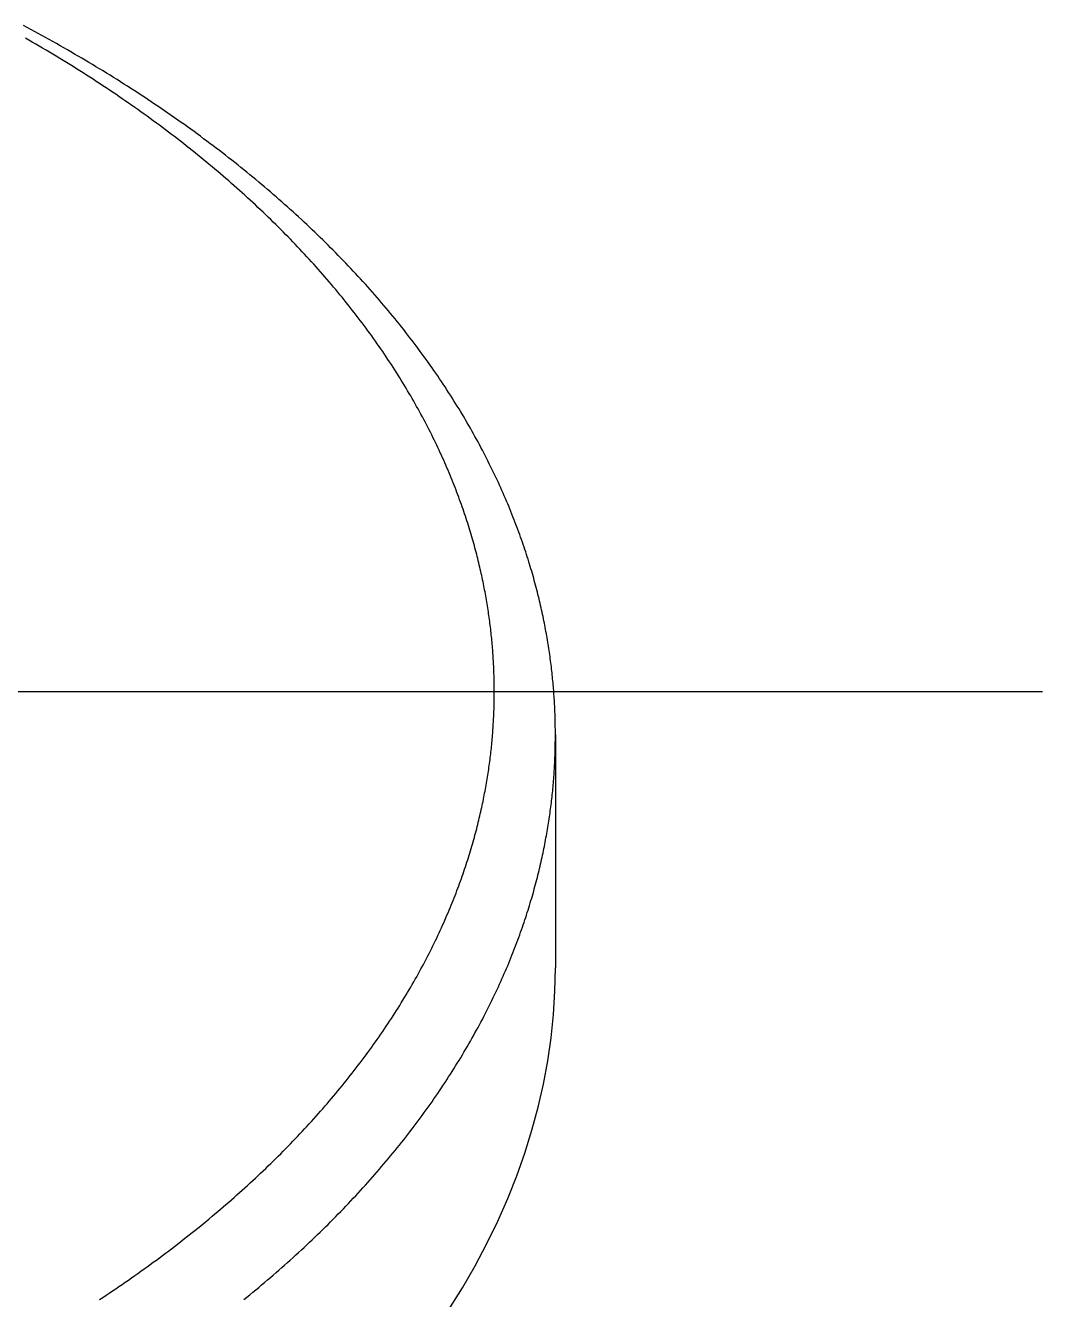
# Model space of a CAD drawing. Extents: x -6.6 to 49.4, y -19.1 to 32.1.
# Drawn here: x 45.26 to 49.42, y 23.9 to 29.12 of the extents above; entities that cross this region are included whole.
import ezdxf

# ---------------------------------------------------------------- set-up
doc = ezdxf.new("R2010")
doc.units = 0
doc.linetypes.add('CENTER', pattern=[50.8, 31.75, -6.35, 6.35, -6.35])
doc.layers.get('0').update_dxf_attribs({"linetype": 'CONTINUOUS'})
doc.layers.add('CENTER', color=1, linetype='CENTER')

msp = doc.modelspace()

# ---------------------------------------------------------------- linework, layer by layer
at = {"color": 7, "linetype": 'CONTINUOUS'}
msp.add_line((47.426522, 26.21579), (47.426522, 25.261196), dxfattribs=at)
at = {"color": 7}
for points in [[(47.4265, 26.2158, 0), (47.4265, 26.2235, 0), (47.4265, 26.2313, 0), (47.4264, 26.239, 0), (47.4263, 26.2468, 0), (47.4262, 26.2545, 0), (47.4261, 26.2623, 0), (47.4259, 26.2701, 0), (47.4257, 26.2779, 0), (47.4255, 26.2857, 0), (47.4253, 26.2935, 0), (47.425, 26.3014, 0), (47.4247, 26.3092, 0), (47.4244, 26.3171, 0), (47.424, 26.3249, 0), (47.4237, 26.3328, 0), (47.4233, 26.3407, 0), (47.4228, 26.3487, 0), (47.4224, 26.3566, 0), (47.4219, 26.3645, 0), (47.4214, 26.3725, 0), (47.4208, 26.3805, 0), (47.4202, 26.3885, 0), (47.4196, 26.3965, 0), (47.419, 26.4045, 0), (47.4183, 26.4126, 0), (47.4176, 26.4206, 0), (47.4169, 26.4287, 0), (47.4161, 26.4368, 0), (47.4154, 26.445, 0), (47.4145, 26.4531, 0), (47.4137, 26.4613, 0), (47.4128, 26.4695, 0), (47.4119, 26.4777, 0), (47.4109, 26.4859, 0), (47.41, 26.4942, 0), (47.4089, 26.5024, 0), (47.4079, 26.5107, 0), (47.4068, 26.519, 0), (47.4057, 26.5274, 0), (47.4046, 26.5358, 0), (47.4034, 26.5441, 0), (47.4022, 26.5526, 0), (47.4009, 26.561, 0), (47.3996, 26.5695, 0), (47.3983, 26.578, 0), (47.397, 26.5865, 0), (47.3956, 26.595, 0), (47.3941, 26.6036, 0), (47.3927, 26.6122, 0), (47.3912, 26.6208, 0), (47.3896, 26.6295, 0), (47.3881, 26.6382, 0), (47.3865, 26.6469, 0), (47.3848, 26.6556, 0), (47.3831, 26.6644, 0), (47.3814, 26.6732, 0), (47.3796, 26.682, 0), (47.3778, 26.6909, 0), (47.376, 26.6998, 0), (47.3741, 26.7087, 0), (47.3722, 26.7177, 0), (47.3702, 26.7267, 0), (47.3682, 26.7357, 0), (47.3661, 26.7448, 0), (47.364, 26.7539, 0), (47.3619, 26.763, 0), (47.3597, 26.7722, 0), (47.3574, 26.7814, 0), (47.3551, 26.7906, 0), (47.3528, 26.7999, 0), (47.3504, 26.8092, 0), (47.348, 26.8186, 0), (47.3455, 26.828, 0), (47.343, 26.8375, 0), (47.3404, 26.8469, 0), (47.3377, 26.8565, 0), (47.335, 26.866, 0), (47.3323, 26.8756, 0), (47.3295, 26.8853, 0), (47.3266, 26.895, 0), (47.3237, 26.9047, 0), (47.3208, 26.9145, 0), (47.3177, 26.9243, 0), (47.3147, 26.9342, 0), (47.3115, 26.9441, 0), (47.3083, 26.9541, 0), (47.3051, 26.9641, 0), (47.3017, 26.9741, 0), (47.2984, 26.9842, 0), (47.2949, 26.9944, 0), (47.2914, 27.0045, 0), (47.2879, 27.0148, 0), (47.2842, 27.025, 0), (47.2806, 27.0353, 0), (47.2768, 27.0456, 0), (47.273, 27.056, 0), (47.2691, 27.0664, 0), (47.2652, 27.0769, 0), (47.2612, 27.0874, 0), (47.2571, 27.0979, 0), (47.253, 27.1084, 0), (47.2488, 27.119, 0), (47.2445, 27.1297, 0), (47.2402, 27.1403, 0), (47.2358, 27.151, 0), (47.2313, 27.1617, 0), (47.2268, 27.1725, 0), (47.2222, 27.1833, 0), (47.2175, 27.1941, 0), (47.2128, 27.2049, 0), (47.208, 27.2158, 0), (47.2031, 27.2266, 0), (47.1982, 27.2376, 0), (47.1931, 27.2485, 0), (47.1881, 27.2594, 0), (47.1829, 27.2704, 0), (47.1777, 27.2814, 0), (47.1724, 27.2924, 0), (47.1671, 27.3035, 0), (47.1617, 27.3145, 0), (47.1562, 27.3256, 0), (47.1506, 27.3367, 0), (47.145, 27.3478, 0), (47.1393, 27.3589, 0), (47.1336, 27.3701, 0), (47.1277, 27.3812, 0), (47.1218, 27.3924, 0), (47.1159, 27.4036, 0), (47.1099, 27.4148, 0), (47.1038, 27.426, 0), (47.0976, 27.4372, 0), (47.0914, 27.4484, 0), (47.0851, 27.4596, 0), (47.0787, 27.4709, 0), (47.0723, 27.4821, 0), (47.0658, 27.4934, 0), (47.0592, 27.5046, 0), (47.0526, 27.5159, 0), (47.0458, 27.5272, 0), (47.0391, 27.5384, 0), (47.0322, 27.5497, 0), (47.0253, 27.561, 0), (47.0183, 27.5722, 0), (47.0113, 27.5835, 0), (47.0042, 27.5948, 0), (46.997, 27.606, 0), (46.9898, 27.6173, 0), (46.9825, 27.6286, 0), (46.9751, 27.6398, 0), (46.9677, 27.6511, 0), (46.9602, 27.6623, 0), (46.9526, 27.6736, 0), (46.945, 27.6848, 0), (46.9373, 27.696, 0), (46.9295, 27.7072, 0), (46.9217, 27.7185, 0), (46.9138, 27.7297, 0), (46.9059, 27.7409, 0), (46.8979, 27.7521, 0), (46.8898, 27.7632, 0), (46.8817, 27.7744, 0), (46.8735, 27.7856, 0), (46.8652, 27.7967, 0), (46.8569, 27.8079, 0), (46.8485, 27.819, 0), (46.8401, 27.8301, 0), (46.8315, 27.8412, 0), (46.823, 27.8523, 0), (46.8144, 27.8634, 0), (46.8057, 27.8745, 0), (46.7969, 27.8855, 0), (46.7881, 27.8966, 0), (46.7793, 27.9076, 0), (46.7703, 27.9186, 0), (46.7613, 27.9296, 0), (46.7523, 27.9406, 0), (46.7432, 27.9516, 0), (46.734, 27.9625, 0), (46.7248, 27.9735, 0), (46.7155, 27.9844, 0), (46.7062, 27.9953, 0), (46.6968, 28.0062, 0), (46.6873, 28.017, 0), (46.6778, 28.0279, 0), (46.6682, 28.0387, 0), (46.6586, 28.0496, 0), (46.6489, 28.0604, 0), (46.6391, 28.0712, 0), (46.6293, 28.082, 0), (46.6194, 28.0927, 0), (46.6094, 28.1035, 0), (46.5994, 28.1142, 0), (46.5894, 28.1249, 0), (46.5792, 28.1357, 0), (46.5691, 28.1463, 0), (46.5588, 28.157, 0), (46.5485, 28.1677, 0), (46.5382, 28.1783, 0), (46.5277, 28.1889, 0), (46.5173, 28.1995, 0), (46.5067, 28.2101, 0), (46.4961, 28.2207, 0), (46.4855, 28.2313, 0), (46.4747, 28.2418, 0), (46.464, 28.2523, 0), (46.4531, 28.2628, 0), (46.4423, 28.2733, 0), (46.4313, 28.2838, 0), (46.4203, 28.2942, 0), (46.4093, 28.3046, 0), (46.3981, 28.315, 0), (46.387, 28.3254, 0), (46.3757, 28.3358, 0), (46.3644, 28.3461, 0), (46.3531, 28.3565, 0), (46.3417, 28.3668, 0), (46.3302, 28.3771, 0), (46.3187, 28.3873, 0), (46.3072, 28.3976, 0), (46.2955, 28.4078, 0), (46.2839, 28.418, 0), (46.2721, 28.4282, 0), (46.2603, 28.4384, 0), (46.2485, 28.4485, 0), (46.2366, 28.4587, 0), (46.2246, 28.4688, 0), (46.2126, 28.4788, 0), (46.2006, 28.4889, 0), (46.1884, 28.4989, 0), (46.1763, 28.509, 0), (46.164, 28.5189, 0), (46.1517, 28.5289, 0), (46.1394, 28.5389, 0), (46.127, 28.5488, 0), (46.1146, 28.5587, 0), (46.1021, 28.5686, 0), (46.0895, 28.5784, 0), (46.0769, 28.5883, 0), (46.0643, 28.5981, 0), (46.0516, 28.6079, 0), (46.0388, 28.6176, 0), (46.026, 28.6274, 0), (46.0131, 28.6371, 0), (46.0002, 28.6468, 0), (45.9872, 28.6564, 0), (45.9742, 28.6661, 0), (45.9611, 28.6757, 0), (45.948, 28.6853, 0), (45.9348, 28.6948, 0), (45.9216, 28.7044, 0), (45.9083, 28.7139, 0), (45.895, 28.7233, 0), (45.8816, 28.7328, 0), (45.8682, 28.7422, 0), (45.8547, 28.7516, 0), (45.8412, 28.761, 0), (45.8276, 28.7704, 0), (45.814, 28.7797, 0), (45.8003, 28.789, 0), (45.7866, 28.7982, 0), (45.7728, 28.8075, 0), (45.759, 28.8167, 0), (45.7451, 28.8258, 0), (45.7312, 28.835, 0), (45.7173, 28.8441, 0), (45.7033, 28.8532, 0), (45.6893, 28.8623, 0), (45.6752, 28.8713, 0), (45.6611, 28.8803, 0), (45.6469, 28.8893, 0), (45.6327, 28.8982, 0), (45.6184, 28.9071, 0), (45.6042, 28.916, 0), (45.5898, 28.9249, 0), (45.5754, 28.9337, 0), (45.561, 28.9425, 0), (45.5466, 28.9513, 0), (45.5321, 28.96, 0), (45.5175, 28.9687, 0), (45.503, 28.9774, 0), (45.4883, 28.986, 0), (45.4737, 28.9946, 0), (45.459, 29.0032, 0), (45.4443, 29.0118, 0), (45.4295, 29.0203, 0), (45.4147, 29.0288, 0), (45.3998, 29.0372, 0), (45.385, 29.0457, 0), (45.37, 29.054, 0), (45.3551, 29.0624, 0), (45.3401, 29.0707, 0), (45.3251, 29.079, 0), (45.31, 29.0873, 0), (45.2949, 29.0955, 0), (45.2798, 29.1037, 0), (45.2647, 29.1119, 0), (45.2495, 29.12, 0)], [(47.1765, 26.3926, 0), (47.1765, 26.3999, 0), (47.1765, 26.4072, 0), (47.1764, 26.4145, 0), (47.1763, 26.4219, 0), (47.1762, 26.4292, 0), (47.1761, 26.4366, 0), (47.1759, 26.444, 0), (47.1758, 26.4513, 0), (47.1756, 26.4587, 0), (47.1753, 26.4661, 0), (47.1751, 26.4735, 0), (47.1748, 26.481, 0), (47.1745, 26.4884, 0), (47.1742, 26.4959, 0), (47.1738, 26.5033, 0), (47.1734, 26.5108, 0), (47.173, 26.5183, 0), (47.1726, 26.5258, 0), (47.1721, 26.5333, 0), (47.1716, 26.5409, 0), (47.1711, 26.5484, 0), (47.1706, 26.556, 0), (47.17, 26.5636, 0), (47.1694, 26.5712, 0), (47.1688, 26.5788, 0), (47.1681, 26.5864, 0), (47.1674, 26.5941, 0), (47.1667, 26.6017, 0), (47.166, 26.6094, 0), (47.1652, 26.6171, 0), (47.1644, 26.6249, 0), (47.1635, 26.6326, 0), (47.1627, 26.6404, 0), (47.1618, 26.6482, 0), (47.1608, 26.656, 0), (47.1599, 26.6638, 0), (47.1589, 26.6717, 0), (47.1579, 26.6795, 0), (47.1568, 26.6874, 0), (47.1557, 26.6954, 0), (47.1546, 26.7033, 0), (47.1535, 26.7113, 0), (47.1523, 26.7193, 0), (47.1511, 26.7273, 0), (47.1498, 26.7353, 0), (47.1485, 26.7434, 0), (47.1472, 26.7515, 0), (47.1459, 26.7596, 0), (47.1445, 26.7677, 0), (47.1431, 26.7759, 0), (47.1416, 26.7841, 0), (47.1401, 26.7923, 0), (47.1386, 26.8005, 0), (47.1371, 26.8088, 0), (47.1355, 26.8171, 0), (47.1338, 26.8255, 0), (47.1322, 26.8338, 0), (47.1304, 26.8422, 0), (47.1287, 26.8506, 0), (47.1269, 26.8591, 0), (47.1251, 26.8676, 0), (47.1232, 26.8761, 0), (47.1213, 26.8847, 0), (47.1194, 26.8932, 0), (47.1174, 26.9019, 0), (47.1153, 26.9105, 0), (47.1132, 26.9192, 0), (47.1111, 26.9279, 0), (47.1089, 26.9367, 0), (47.1067, 26.9455, 0), (47.1045, 26.9543, 0), (47.1022, 26.9632, 0), (47.0998, 26.9721, 0), (47.0974, 26.981, 0), (47.095, 26.99, 0), (47.0925, 26.999, 0), (47.0899, 27.0081, 0), (47.0873, 27.0172, 0), (47.0847, 27.0263, 0), (47.082, 27.0355, 0), (47.0792, 27.0447, 0), (47.0764, 27.054, 0), (47.0735, 27.0633, 0), (47.0706, 27.0726, 0), (47.0676, 27.082, 0), (47.0646, 27.0915, 0), (47.0615, 27.1009, 0), (47.0584, 27.1105, 0), (47.0552, 27.12, 0), (47.0519, 27.1296, 0), (47.0486, 27.1393, 0), (47.0452, 27.149, 0), (47.0418, 27.1587, 0), (47.0383, 27.1684, 0), (47.0347, 27.1782, 0), (47.0311, 27.1881, 0), (47.0275, 27.1979, 0), (47.0237, 27.2078, 0), (47.0199, 27.2178, 0), (47.0161, 27.2278, 0), (47.0122, 27.2378, 0), (47.0082, 27.2478, 0), (47.0041, 27.2579, 0), (47, 27.268, 0), (46.9959, 27.2781, 0), (46.9916, 27.2883, 0), (46.9873, 27.2985, 0), (46.983, 27.3087, 0), (46.9785, 27.3189, 0), (46.974, 27.3292, 0), (46.9695, 27.3395, 0), (46.9649, 27.3498, 0), (46.9602, 27.3602, 0), (46.9554, 27.3706, 0), (46.9506, 27.3809, 0), (46.9457, 27.3914, 0), (46.9408, 27.4018, 0), (46.9358, 27.4122, 0), (46.9307, 27.4227, 0), (46.9256, 27.4332, 0), (46.9204, 27.4437, 0), (46.9151, 27.4542, 0), (46.9098, 27.4648, 0), (46.9044, 27.4753, 0), (46.8989, 27.4859, 0), (46.8934, 27.4965, 0), (46.8878, 27.5071, 0), (46.8821, 27.5177, 0), (46.8764, 27.5283, 0), (46.8706, 27.539, 0), (46.8648, 27.5496, 0), (46.8588, 27.5603, 0), (46.8529, 27.5709, 0), (46.8468, 27.5816, 0), (46.8407, 27.5923, 0), (46.8345, 27.6029, 0), (46.8283, 27.6136, 0), (46.822, 27.6243, 0), (46.8156, 27.635, 0), (46.8092, 27.6457, 0), (46.8027, 27.6564, 0), (46.7961, 27.6671, 0), (46.7895, 27.6778, 0), (46.7828, 27.6886, 0), (46.7761, 27.6993, 0), (46.7692, 27.71, 0), (46.7624, 27.7207, 0), (46.7554, 27.7314, 0), (46.7484, 27.7421, 0), (46.7413, 27.7527, 0), (46.7342, 27.7634, 0), (46.727, 27.7741, 0), (46.7198, 27.7848, 0), (46.7125, 27.7955, 0), (46.7051, 27.8061, 0), (46.6977, 27.8168, 0), (46.6902, 27.8275, 0), (46.6826, 27.8381, 0), (46.675, 27.8487, 0), (46.6673, 27.8594, 0), (46.6596, 27.87, 0), (46.6518, 27.8806, 0), (46.6439, 27.8912, 0), (46.636, 27.9018, 0), (46.628, 27.9124, 0), (46.62, 27.923, 0), (46.6119, 27.9336, 0), (46.6038, 27.9441, 0), (46.5956, 27.9547, 0), (46.5873, 27.9652, 0), (46.579, 27.9757, 0), (46.5706, 27.9862, 0), (46.5621, 27.9967, 0), (46.5537, 28.0072, 0), (46.5451, 28.0177, 0), (46.5365, 28.0281, 0), (46.5278, 28.0386, 0), (46.5191, 28.049, 0), (46.5103, 28.0594, 0), (46.5015, 28.0698, 0), (46.4926, 28.0802, 0), (46.4836, 28.0906, 0), (46.4746, 28.1009, 0), (46.4655, 28.1113, 0), (46.4564, 28.1216, 0), (46.4472, 28.1319, 0), (46.438, 28.1422, 0), (46.4287, 28.1525, 0), (46.4193, 28.1628, 0), (46.4099, 28.173, 0), (46.4004, 28.1833, 0), (46.3909, 28.1935, 0), (46.3813, 28.2037, 0), (46.3716, 28.2139, 0), (46.3619, 28.2241, 0), (46.3522, 28.2343, 0), (46.3423, 28.2445, 0), (46.3325, 28.2546, 0), (46.3225, 28.2647, 0), (46.3125, 28.2749, 0), (46.3025, 28.285, 0), (46.2924, 28.295, 0), (46.2822, 28.3051, 0), (46.272, 28.3152, 0), (46.2617, 28.3252, 0), (46.2514, 28.3352, 0), (46.241, 28.3452, 0), (46.2305, 28.3552, 0), (46.22, 28.3652, 0), (46.2095, 28.3751, 0), (46.1989, 28.385, 0), (46.1882, 28.395, 0), (46.1775, 28.4049, 0), (46.1667, 28.4147, 0), (46.1559, 28.4246, 0), (46.145, 28.4344, 0), (46.1341, 28.4443, 0), (46.1231, 28.4541, 0), (46.112, 28.4639, 0), (46.1009, 28.4736, 0), (46.0898, 28.4834, 0), (46.0786, 28.4931, 0), (46.0673, 28.5028, 0), (46.056, 28.5125, 0), (46.0446, 28.5222, 0), (46.0332, 28.5318, 0), (46.0217, 28.5415, 0), (46.0102, 28.5511, 0), (45.9986, 28.5607, 0), (45.987, 28.5703, 0), (45.9753, 28.5798, 0), (45.9635, 28.5893, 0), (45.9518, 28.5988, 0), (45.9399, 28.6083, 0), (45.928, 28.6178, 0), (45.9161, 28.6272, 0), (45.9041, 28.6367, 0), (45.892, 28.6461, 0), (45.8799, 28.6555, 0), (45.8677, 28.6648, 0), (45.8555, 28.6741, 0), (45.8433, 28.6835, 0), (45.831, 28.6928, 0), (45.8186, 28.702, 0), (45.8062, 28.7113, 0), (45.7937, 28.7205, 0), (45.7812, 28.7297, 0), (45.7687, 28.7389, 0), (45.7561, 28.748, 0), (45.7434, 28.7571, 0), (45.7307, 28.7662, 0), (45.7179, 28.7753, 0), (45.7051, 28.7844, 0), (45.6923, 28.7934, 0), (45.6793, 28.8024, 0), (45.6664, 28.8114, 0), (45.6534, 28.8203, 0), (45.6404, 28.8293, 0), (45.6273, 28.8381, 0), (45.6141, 28.847, 0), (45.6009, 28.8559, 0), (45.5877, 28.8647, 0), (45.5744, 28.8735, 0), (45.5611, 28.8822, 0), (45.5478, 28.891, 0), (45.5344, 28.8997, 0), (45.5209, 28.9084, 0), (45.5074, 28.917, 0), (45.4939, 28.9257, 0), (45.4803, 28.9343, 0), (45.4667, 28.9428, 0), (45.453, 28.9514, 0), (45.4393, 28.9599, 0), (45.4256, 28.9684, 0), (45.4118, 28.9769, 0), (45.398, 28.9853, 0), (45.3841, 28.9937, 0), (45.3702, 29.0021, 0), (45.3563, 29.0104, 0), (45.3423, 29.0187, 0), (45.3283, 29.027, 0), (45.3142, 29.0353, 0), (45.3001, 29.0435, 0), (45.286, 29.0517, 0), (45.2718, 29.0599, 0), (45.2576, 29.068, 0)], [(45.5612, 23.9029, 0), (45.5745, 23.9116, 0), (45.5878, 23.9204, 0), (45.601, 23.9292, 0), (45.6142, 23.9381, 0), (45.6273, 23.947, 0), (45.6404, 23.9559, 0), (45.6534, 23.9648, 0), (45.6664, 23.9737, 0), (45.6794, 23.9827, 0), (45.6923, 23.9917, 0), (45.7051, 24.0008, 0), (45.7179, 24.0098, 0), (45.7307, 24.0189, 0), (45.7434, 24.028, 0), (45.756, 24.0371, 0), (45.7686, 24.0463, 0), (45.7812, 24.0554, 0), (45.7937, 24.0646, 0), (45.8061, 24.0739, 0), (45.8185, 24.0831, 0), (45.8309, 24.0924, 0), (45.8432, 24.1017, 0), (45.8555, 24.111, 0), (45.8677, 24.1203, 0), (45.8798, 24.1297, 0), (45.8919, 24.139, 0), (45.904, 24.1485, 0), (45.916, 24.1579, 0), (45.9279, 24.1673, 0), (45.9398, 24.1768, 0), (45.9517, 24.1863, 0), (45.9635, 24.1958, 0), (45.9752, 24.2053, 0), (45.9869, 24.2149, 0), (45.9985, 24.2245, 0), (46.0101, 24.234, 0), (46.0217, 24.2437, 0), (46.0331, 24.2533, 0), (46.0446, 24.263, 0), (46.056, 24.2726, 0), (46.0673, 24.2823, 0), (46.0785, 24.292, 0), (46.0898, 24.3018, 0), (46.1009, 24.3115, 0), (46.112, 24.3213, 0), (46.1231, 24.3311, 0), (46.1341, 24.3409, 0), (46.145, 24.3507, 0), (46.1559, 24.3606, 0), (46.1668, 24.3704, 0), (46.1775, 24.3803, 0), (46.1883, 24.3902, 0), (46.1989, 24.4001, 0), (46.2095, 24.4101, 0), (46.2201, 24.42, 0), (46.2306, 24.43, 0), (46.2411, 24.44, 0), (46.2514, 24.45, 0), (46.2618, 24.46, 0), (46.2721, 24.47, 0), (46.2823, 24.4801, 0), (46.2924, 24.4901, 0), (46.3026, 24.5002, 0), (46.3126, 24.5103, 0), (46.3226, 24.5204, 0), (46.3325, 24.5306, 0), (46.3424, 24.5407, 0), (46.3522, 24.5509, 0), (46.362, 24.561, 0), (46.3717, 24.5712, 0), (46.3814, 24.5814, 0), (46.3909, 24.5916, 0), (46.4005, 24.6019, 0), (46.41, 24.6121, 0), (46.4194, 24.6224, 0), (46.4287, 24.6326, 0), (46.438, 24.6429, 0), (46.4473, 24.6532, 0), (46.4564, 24.6636, 0), (46.4656, 24.6739, 0), (46.4746, 24.6842, 0), (46.4836, 24.6946, 0), (46.4926, 24.705, 0), (46.5015, 24.7153, 0), (46.5103, 24.7257, 0), (46.5191, 24.7362, 0), (46.5278, 24.7466, 0), (46.5365, 24.757, 0), (46.5451, 24.7675, 0), (46.5537, 24.7779, 0), (46.5622, 24.7884, 0), (46.5706, 24.7989, 0), (46.579, 24.8094, 0), (46.5873, 24.8199, 0), (46.5956, 24.8304, 0), (46.6038, 24.841, 0), (46.6119, 24.8515, 0), (46.62, 24.8621, 0), (46.628, 24.8727, 0), (46.636, 24.8832, 0), (46.6439, 24.8938, 0), (46.6518, 24.9044, 0), (46.6595, 24.915, 0), (46.6673, 24.9257, 0), (46.675, 24.9363, 0), (46.6826, 24.9469, 0), (46.6901, 24.9576, 0), (46.6976, 24.9682, 0), (46.7051, 24.9789, 0), (46.7124, 24.9896, 0), (46.7198, 25.0003, 0), (46.727, 25.011, 0), (46.7342, 25.0217, 0), (46.7413, 25.0324, 0), (46.7484, 25.0431, 0), (46.7554, 25.0538, 0), (46.7623, 25.0645, 0), (46.7692, 25.0752, 0), (46.776, 25.0859, 0), (46.7828, 25.0966, 0), (46.7895, 25.1073, 0), (46.7961, 25.118, 0), (46.8027, 25.1287, 0), (46.8092, 25.1394, 0), (46.8156, 25.1501, 0), (46.822, 25.1608, 0), (46.8283, 25.1715, 0), (46.8345, 25.1822, 0), (46.8407, 25.1929, 0), (46.8468, 25.2036, 0), (46.8529, 25.2142, 0), (46.8589, 25.2249, 0), (46.8648, 25.2355, 0), (46.8706, 25.2462, 0), (46.8764, 25.2568, 0), (46.8821, 25.2674, 0), (46.8878, 25.278, 0), (46.8934, 25.2886, 0), (46.8989, 25.2992, 0), (46.9044, 25.3098, 0), (46.9098, 25.3203, 0), (46.9151, 25.3309, 0), (46.9204, 25.3414, 0), (46.9256, 25.3519, 0), (46.9307, 25.3624, 0), (46.9358, 25.3729, 0), (46.9408, 25.3833, 0), (46.9458, 25.3938, 0), (46.9506, 25.4042, 0), (46.9554, 25.4146, 0), (46.9602, 25.4249, 0), (46.9649, 25.4353, 0), (46.9695, 25.4456, 0), (46.974, 25.4559, 0), (46.9785, 25.4662, 0), (46.9829, 25.4764, 0), (46.9873, 25.4867, 0), (46.9916, 25.4969, 0), (46.9958, 25.507, 0), (47, 25.5172, 0), (47.0041, 25.5273, 0), (47.0082, 25.5373, 0), (47.0121, 25.5474, 0), (47.0161, 25.5574, 0), (47.0199, 25.5674, 0), (47.0237, 25.5773, 0), (47.0275, 25.5872, 0), (47.0312, 25.5971, 0), (47.0348, 25.6069, 0), (47.0383, 25.6167, 0), (47.0418, 25.6265, 0), (47.0453, 25.6362, 0), (47.0486, 25.6459, 0), (47.0519, 25.6556, 0), (47.0552, 25.6652, 0), (47.0584, 25.6747, 0), (47.0615, 25.6842, 0), (47.0646, 25.6937, 0), (47.0677, 25.7031, 0), (47.0706, 25.7125, 0), (47.0735, 25.7219, 0), (47.0764, 25.7312, 0), (47.0792, 25.7404, 0), (47.082, 25.7496, 0), (47.0847, 25.7588, 0), (47.0873, 25.7679, 0), (47.0899, 25.777, 0), (47.0925, 25.7861, 0), (47.095, 25.7951, 0), (47.0974, 25.8041, 0), (47.0998, 25.813, 0), (47.1022, 25.8219, 0), (47.1045, 25.8308, 0), (47.1067, 25.8396, 0), (47.1089, 25.8484, 0), (47.1111, 25.8572, 0), (47.1132, 25.8659, 0), (47.1153, 25.8746, 0), (47.1174, 25.8833, 0), (47.1193, 25.8919, 0), (47.1213, 25.9005, 0), (47.1232, 25.909, 0), (47.1251, 25.9175, 0), (47.1269, 25.926, 0), (47.1287, 25.9345, 0), (47.1304, 25.9429, 0), (47.1322, 25.9513, 0), (47.1338, 25.9597, 0), (47.1355, 25.968, 0), (47.1371, 25.9763, 0), (47.1387, 25.9846, 0), (47.1402, 25.9929, 0), (47.1417, 26.0011, 0), (47.1431, 26.0093, 0), (47.1446, 26.0174, 0), (47.146, 26.0256, 0), (47.1473, 26.0337, 0), (47.1486, 26.0418, 0), (47.1499, 26.0499, 0), (47.1512, 26.0579, 0), (47.1524, 26.0659, 0), (47.1536, 26.0739, 0), (47.1547, 26.0819, 0), (47.1559, 26.0898, 0), (47.1569, 26.0977, 0), (47.158, 26.1056, 0), (47.159, 26.1135, 0), (47.16, 26.1213, 0), (47.161, 26.1292, 0), (47.1619, 26.137, 0), (47.1628, 26.1448, 0), (47.1636, 26.1525, 0), (47.1645, 26.1603, 0), (47.1653, 26.168, 0), (47.1661, 26.1757, 0), (47.1668, 26.1834, 0), (47.1675, 26.1911, 0), (47.1682, 26.1987, 0), (47.1689, 26.2064, 0), (47.1695, 26.214, 0), (47.1701, 26.2216, 0), (47.1706, 26.2292, 0), (47.1712, 26.2367, 0), (47.1717, 26.2443, 0), (47.1722, 26.2518, 0), (47.1726, 26.2593, 0), (47.1731, 26.2669, 0), (47.1735, 26.2743, 0), (47.1739, 26.2818, 0), (47.1742, 26.2893, 0), (47.1745, 26.2967, 0), (47.1748, 26.3042, 0), (47.1751, 26.3116, 0), (47.1754, 26.319, 0), (47.1756, 26.3264, 0), (47.1758, 26.3338, 0), (47.176, 26.3412, 0), (47.1761, 26.3486, 0), (47.1762, 26.3559, 0), (47.1763, 26.3633, 0), (47.1764, 26.3706, 0), (47.1765, 26.3779, 0), (47.1765, 26.3853, 0), (47.1765, 26.3926, 0)], [(46.1517, 23.9027, 0), (46.164, 23.9126, 0), (46.1762, 23.9226, 0), (46.1884, 23.9326, 0), (46.2005, 23.9427, 0), (46.2126, 23.9527, 0), (46.2246, 23.9628, 0), (46.2365, 23.9729, 0), (46.2484, 23.9831, 0), (46.2603, 23.9932, 0), (46.2721, 24.0034, 0), (46.2838, 24.0136, 0), (46.2955, 24.0238, 0), (46.3072, 24.034, 0), (46.3187, 24.0443, 0), (46.3303, 24.0545, 0), (46.3417, 24.0648, 0), (46.3531, 24.0751, 0), (46.3645, 24.0855, 0), (46.3758, 24.0958, 0), (46.387, 24.1062, 0), (46.3982, 24.1166, 0), (46.4093, 24.127, 0), (46.4204, 24.1374, 0), (46.4314, 24.1479, 0), (46.4423, 24.1583, 0), (46.4532, 24.1688, 0), (46.464, 24.1793, 0), (46.4748, 24.1898, 0), (46.4855, 24.2004, 0), (46.4962, 24.2109, 0), (46.5068, 24.2215, 0), (46.5173, 24.2321, 0), (46.5278, 24.2427, 0), (46.5382, 24.2533, 0), (46.5486, 24.264, 0), (46.5589, 24.2746, 0), (46.5691, 24.2853, 0), (46.5793, 24.296, 0), (46.5894, 24.3067, 0), (46.5995, 24.3174, 0), (46.6095, 24.3281, 0), (46.6194, 24.3389, 0), (46.6293, 24.3496, 0), (46.6391, 24.3604, 0), (46.6489, 24.3712, 0), (46.6586, 24.382, 0), (46.6682, 24.3929, 0), (46.6778, 24.4037, 0), (46.6873, 24.4146, 0), (46.6968, 24.4254, 0), (46.7062, 24.4363, 0), (46.7155, 24.4472, 0), (46.7248, 24.4582, 0), (46.7341, 24.4691, 0), (46.7432, 24.48, 0), (46.7523, 24.491, 0), (46.7614, 24.502, 0), (46.7704, 24.513, 0), (46.7793, 24.524, 0), (46.7881, 24.535, 0), (46.7969, 24.546, 0), (46.8057, 24.5571, 0), (46.8144, 24.5682, 0), (46.823, 24.5792, 0), (46.8315, 24.5903, 0), (46.84, 24.6014, 0), (46.8485, 24.6125, 0), (46.8569, 24.6236, 0), (46.8652, 24.6348, 0), (46.8734, 24.6459, 0), (46.8816, 24.6571, 0), (46.8898, 24.6682, 0), (46.8978, 24.6794, 0), (46.9058, 24.6906, 0), (46.9138, 24.7018, 0), (46.9217, 24.713, 0), (46.9295, 24.7243, 0), (46.9372, 24.7355, 0), (46.9449, 24.7467, 0), (46.9526, 24.758, 0), (46.9601, 24.7692, 0), (46.9676, 24.7805, 0), (46.9751, 24.7917, 0), (46.9824, 24.803, 0), (46.9898, 24.8143, 0), (46.997, 24.8255, 0), (47.0042, 24.8368, 0), (47.0113, 24.8481, 0), (47.0183, 24.8594, 0), (47.0253, 24.8706, 0), (47.0322, 24.8819, 0), (47.039, 24.8932, 0), (47.0458, 24.9044, 0), (47.0525, 24.9157, 0), (47.0592, 24.927, 0), (47.0657, 24.9382, 0), (47.0723, 24.9495, 0), (47.0787, 24.9607, 0), (47.0851, 24.9719, 0), (47.0914, 24.9832, 0), (47.0976, 24.9944, 0), (47.1038, 25.0056, 0), (47.1099, 25.0168, 0), (47.1159, 25.028, 0), (47.1219, 25.0392, 0), (47.1278, 25.0503, 0), (47.1336, 25.0615, 0), (47.1394, 25.0726, 0), (47.1451, 25.0837, 0), (47.1507, 25.0949, 0), (47.1562, 25.1059, 0), (47.1617, 25.117, 0), (47.1671, 25.1281, 0), (47.1725, 25.1391, 0), (47.1777, 25.1501, 0), (47.183, 25.1611, 0), (47.1881, 25.1721, 0), (47.1932, 25.1831, 0), (47.1982, 25.194, 0), (47.2031, 25.2049, 0), (47.208, 25.2158, 0), (47.2128, 25.2267, 0), (47.2175, 25.2375, 0), (47.2222, 25.2483, 0), (47.2268, 25.2591, 0), (47.2313, 25.2699, 0), (47.2358, 25.2806, 0), (47.2402, 25.2913, 0), (47.2445, 25.3019, 0), (47.2488, 25.3126, 0), (47.253, 25.3232, 0), (47.2571, 25.3337, 0), (47.2612, 25.3442, 0), (47.2652, 25.3547, 0), (47.2691, 25.3652, 0), (47.273, 25.3756, 0), (47.2768, 25.386, 0), (47.2806, 25.3963, 0), (47.2843, 25.4066, 0), (47.2879, 25.4169, 0), (47.2915, 25.4271, 0), (47.295, 25.4373, 0), (47.2984, 25.4474, 0), (47.3018, 25.4575, 0), (47.3051, 25.4676, 0), (47.3083, 25.4775, 0), (47.3115, 25.4875, 0), (47.3147, 25.4974, 0), (47.3178, 25.5073, 0), (47.3208, 25.5171, 0), (47.3237, 25.5269, 0), (47.3266, 25.5366, 0), (47.3295, 25.5463, 0), (47.3323, 25.5559, 0), (47.335, 25.5655, 0), (47.3377, 25.5751, 0), (47.3404, 25.5846, 0), (47.343, 25.5941, 0), (47.3455, 25.6035, 0), (47.348, 25.6129, 0), (47.3504, 25.6223, 0), (47.3528, 25.6316, 0), (47.3551, 25.6409, 0), (47.3574, 25.6502, 0), (47.3597, 25.6594, 0), (47.3619, 25.6686, 0), (47.364, 25.6777, 0), (47.3661, 25.6868, 0), (47.3682, 25.6959, 0), (47.3702, 25.7049, 0), (47.3722, 25.7139, 0), (47.3741, 25.7229, 0), (47.376, 25.7318, 0), (47.3778, 25.7407, 0), (47.3797, 25.7496, 0), (47.3814, 25.7584, 0), (47.3832, 25.7672, 0), (47.3849, 25.776, 0), (47.3865, 25.7847, 0), (47.3881, 25.7934, 0), (47.3897, 25.8021, 0), (47.3913, 25.8108, 0), (47.3928, 25.8194, 0), (47.3942, 25.828, 0), (47.3957, 25.8366, 0), (47.3971, 25.8451, 0), (47.3984, 25.8537, 0), (47.3997, 25.8621, 0), (47.401, 25.8706, 0), (47.4023, 25.8791, 0), (47.4035, 25.8875, 0), (47.4047, 25.8959, 0), (47.4058, 25.9042, 0), (47.4069, 25.9126, 0), (47.408, 25.9209, 0), (47.4091, 25.9292, 0), (47.4101, 25.9375, 0), (47.4111, 25.9457, 0), (47.412, 25.9539, 0), (47.4129, 25.9621, 0), (47.4138, 25.9703, 0), (47.4146, 25.9785, 0), (47.4155, 25.9866, 0), (47.4162, 25.9948, 0), (47.417, 26.0029, 0), (47.4177, 26.011, 0), (47.4184, 26.019, 0), (47.4191, 26.0271, 0), (47.4197, 26.0351, 0), (47.4203, 26.0431, 0), (47.4209, 26.0511, 0), (47.4214, 26.0591, 0), (47.4219, 26.0671, 0), (47.4224, 26.075, 0), (47.4229, 26.0829, 0), (47.4233, 26.0909, 0), (47.4237, 26.0988, 0), (47.4241, 26.1066, 0), (47.4244, 26.1145, 0), (47.4247, 26.1224, 0), (47.425, 26.1302, 0), (47.4253, 26.1381, 0), (47.4255, 26.1459, 0), (47.4257, 26.1537, 0), (47.4259, 26.1615, 0), (47.4261, 26.1693, 0), (47.4262, 26.1771, 0), (47.4263, 26.1848, 0), (47.4264, 26.1926, 0), (47.4265, 26.2003, 0), (47.4265, 26.2081, 0), (47.4265, 26.2158, 0)]]:
    msp.add_polyline3d(points, dxfattribs=at)
at = {"color": 7, "linetype": 'CONTINUOUS'}
msp.add_polyline3d([(46.991, 23.8615, 0), (47.0466, 23.951, 0), (47.0985, 24.0413, 0), (47.1466, 24.1323, 0), (47.1911, 24.2239, 0), (47.2317, 24.3162, 0), (47.2686, 24.4091, 0), (47.3016, 24.5025, 0), (47.3308, 24.5963, 0), (47.3562, 24.6905, 0), (47.3776, 24.7851, 0), (47.3952, 24.88, 0), (47.4089, 24.9751, 0), (47.4187, 25.0704, 0), (47.4246, 25.1658, 0), (47.4265, 25.2612, 0)], dxfattribs=at)
at = {"layer": 'CENTER', "color": 1, "linetype": 'CENTER'}
msp.add_line((32.433262, 26.392555), (49.419933, 26.392555), dxfattribs=at)

doc.saveas('drawing.dxf')
